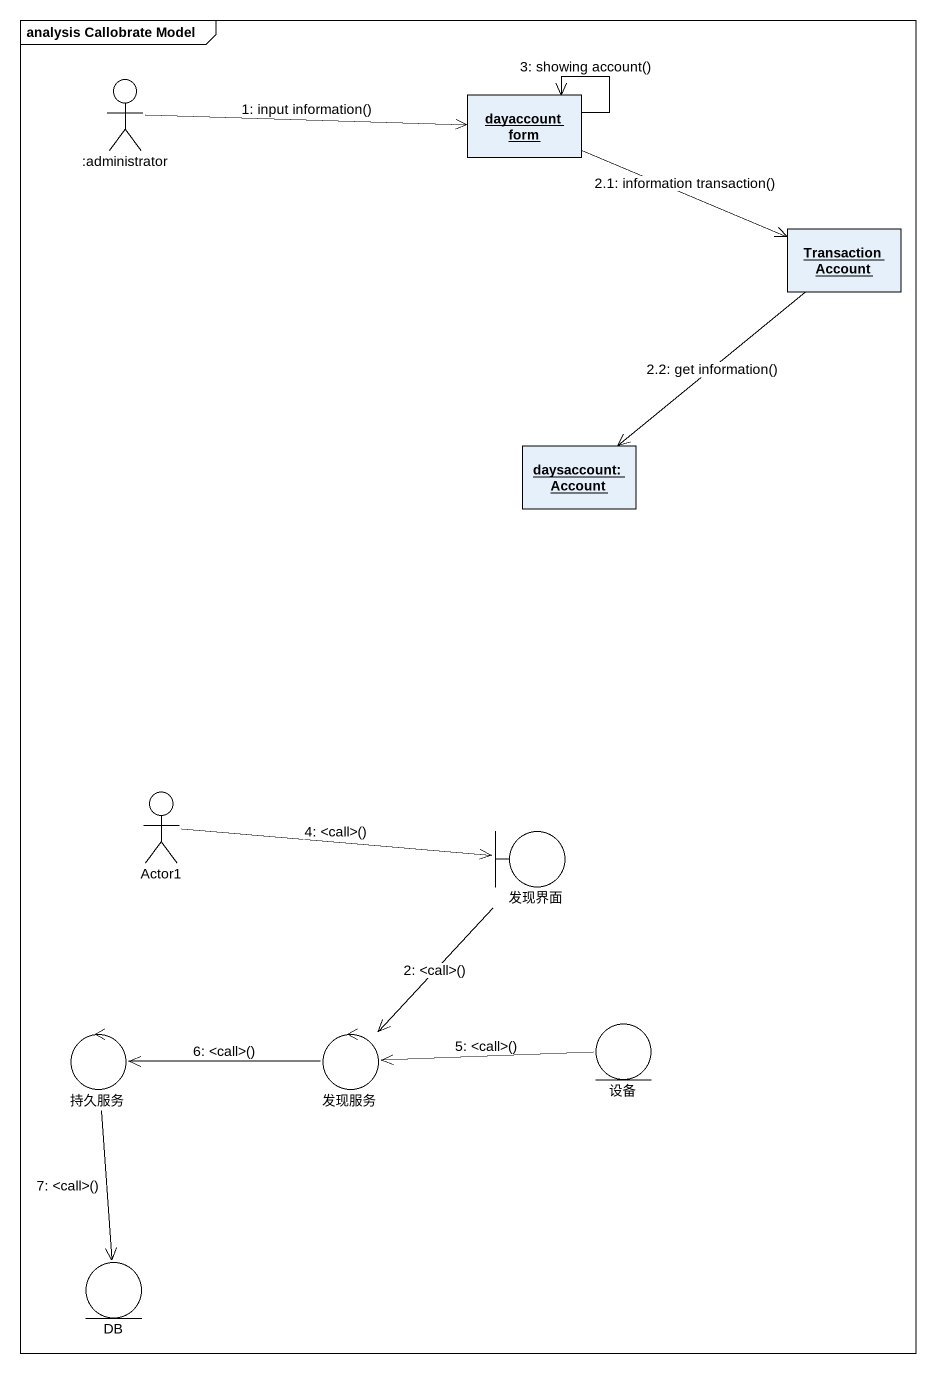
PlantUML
@startuml
mainframe analysis Callobrate Model
allowmixing
hide circle
hide empty members
actor ":administrator" as administrator
object "dayaccount form" as dayaccount_form
object "Transaction Account" as Transaction_Account
object "daysaccount:Account" as daysaccount_Account
actor Actor1
boundary 发现界面
control 持久服务
control 发现服务
entity 设备
entity DB
administrator -right-> dayaccount_form : 1: input information()
发现界面 --> 发现服务 : 2: <call>()
dayaccount_form -right-> Transaction_Account : 2.1: information transaction()
Transaction_Account --> daysaccount_Account : 2.2: get information()
dayaccount_form --> dayaccount_form : 3: showing account()
Actor1 -right-> 发现界面 : 4: <call>()
设备 -left-> 发现服务 : 5: <call>()
发现服务 -left-> 持久服务 : 6: <call>()
持久服务 --> DB : 7: <call>()
@enduml
